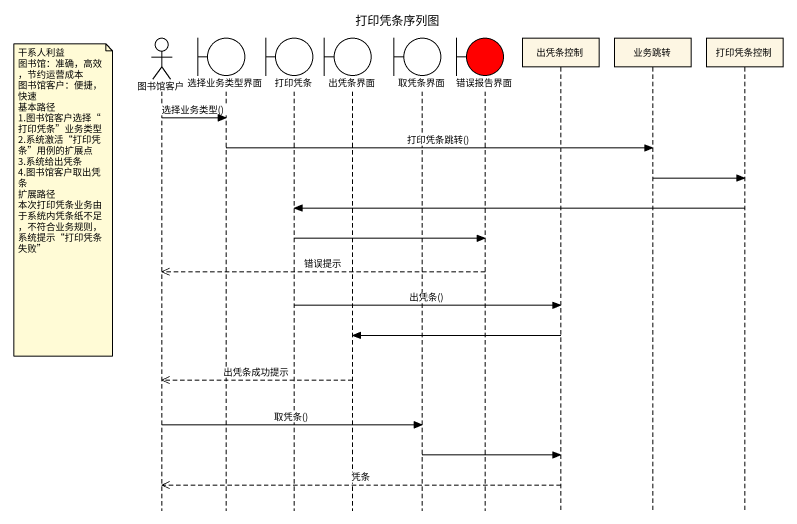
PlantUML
@startuml
title 打印凭条序列图
hide footbox
actor 图书馆客户
boundary 选择业务类型界面
boundary 打印凭条
boundary 出凭条界面
boundary 取凭条界面
boundary 错误报告界面 #FF0000
participant 出凭条控制
participant 业务跳转
participant 打印凭条控制

图书馆客户 -> 选择业务类型界面 : 选择业务类型()
选择业务类型界面 -> 业务跳转 : 打印凭条跳转()
业务跳转 -> 打印凭条控制
note left of 图书馆客户
  干系人利益
  图书馆：准确，高效，节约运营成本
  图书馆客户：便捷，快速
  基本路径
  1.图书馆客户选择“打印凭条”业务类型
  2.系统激活“打印凭条”用例的扩展点
  3.系统给出凭条
  4.图书馆客户取出凭条
  扩展路径
  本次打印凭条业务由于系统内凭条纸不足，不符合业务规则，系统提示“打印凭条失败”
end note
打印凭条控制 -> 打印凭条
打印凭条 -> 错误报告界面
错误报告界面 -->> 图书馆客户 : 错误提示
打印凭条 -> 出凭条控制 : 出凭条()
出凭条控制 -> 出凭条界面
出凭条界面 -->> 图书馆客户 : 出凭条成功提示
图书馆客户 -> 取凭条界面 : 取凭条()
取凭条界面 -> 出凭条控制
出凭条控制 -->> 图书馆客户 : 凭条
@enduml
